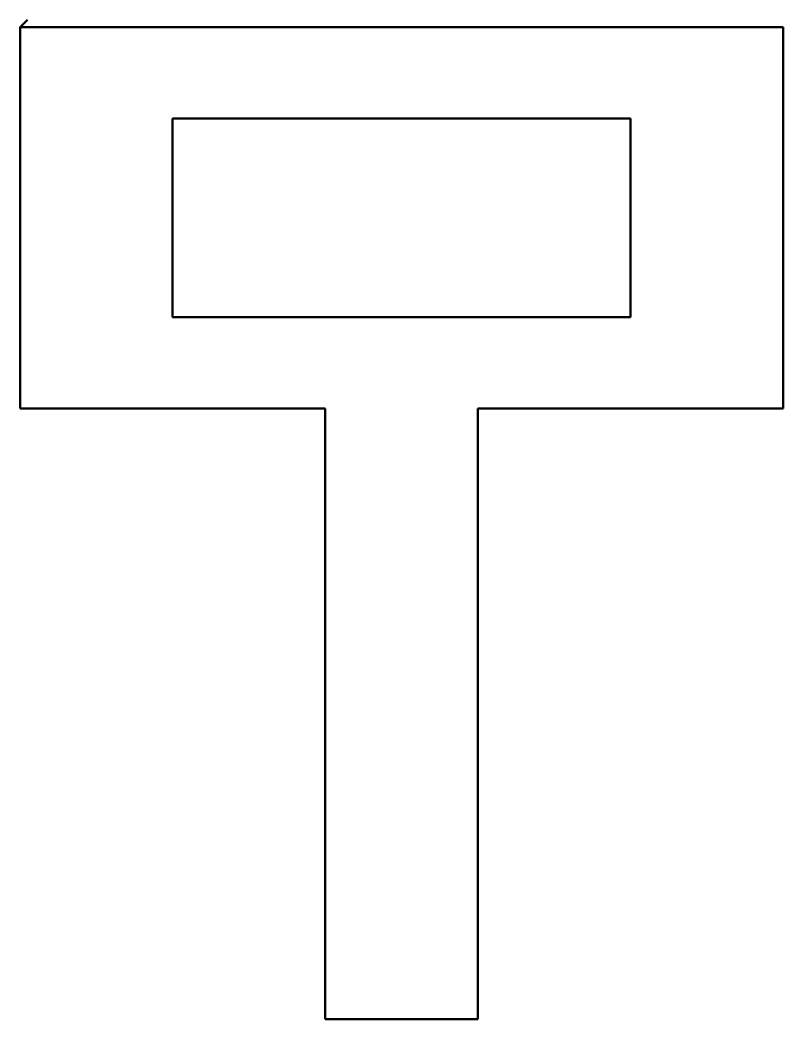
# Model space of a CAD drawing. Header units: millimetres. Extents: x 96 to 196, y -41 to 90.
import ezdxf

# ---------------------------------------------------------------- set-up
doc = ezdxf.new("R2010")
doc.units = ezdxf.units.MM
doc.layers.add('粗实线', color=7, linetype='Continuous', lineweight=50)

msp = doc.modelspace()

# ---------------------------------------------------------------- linework, layer by layer
at = {"layer": '粗实线'}
for p, q in [((97.22, 90.2), (96.25, 89.27)), ((96.25, 89.27), (96.25, 39.27)), ((196.25, 89.27), (96.25, 89.27)), ((196.25, 39.27), (196.25, 89.27)), ((96.25, 39.27), (136.25, 39.27)), ((136.25, 39.27), (136.25, -40.73)), ((156.25, -40.73), (156.25, 39.27)), ((156.25, 39.27), (196.25, 39.27)), ((136.25, -40.73), (156.25, -40.73))]:
    msp.add_line(p, q, dxfattribs=at)
msp.add_lwpolyline([(116.25, 77.27), (176.25, 77.27), (176.25, 51.27), (116.25, 51.27)], close=True, dxfattribs=at)

doc.saveas('drawing.dxf')
